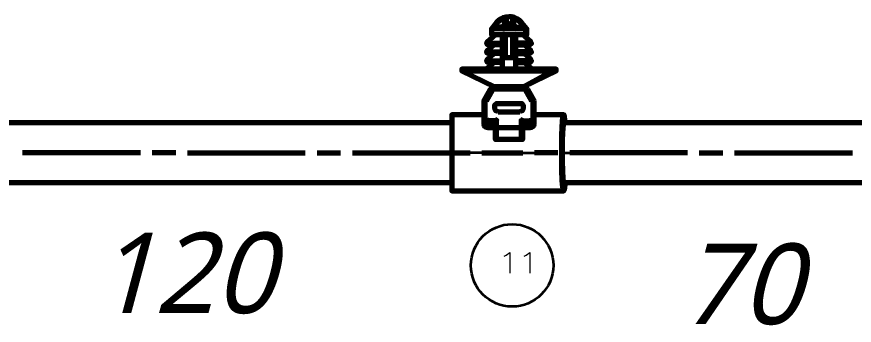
# Model space of a CAD drawing. Header units: millimetres. Extents: x 0 to 174, y 0 to 33.
# Drawn here: x 54.193 to 56.993, y 8.343 to 9.374 of the extents above; entities that cross this region are included whole.
import ezdxf

# ---------------------------------------------------------------- set-up
doc = ezdxf.new("R2010")
doc.units = ezdxf.units.MM
doc.layers.add('PDF_Geomertry', color=7, linetype='Continuous', true_color=0x405f80)
doc.layers.add('PDF_Text', color=7, linetype='Continuous')
doc.styles.add('PDF Lucida Handwriting Italic', font='')
doc.styles.get('PDF Lucida Handwriting Italic').set_extended_font_data('Lucida Handwriting', italic=True)

# ---------------------------------------------------------------- blocks, each defined once
blk = doc.blocks.new('SYM_11_047')
at = {"layer": 'PDF_Geomertry', "lineweight": 70}
for points in [[(-0.0417, 0.2503), (-0.059, 0.2294), (-0.059, 0.21), (0.0517, 0.21), (0.0589, 0.21), (0.0589, 0.2294), (0.0414, 0.2503), (0.0344, 0.2572), (0.0263, 0.2626), (0.0174, 0.2667), (0.0078, 0.269), (-0.0001, 0.2696), (-0.0099, 0.2688), (-0.0193, 0.2661), (-0.0282, 0.2618), (-0.0361, 0.256)], [(-0.0233, 0.2294), (-0.0225, 0.2296), (-0.0219, 0.2301), (-0.0208, 0.2317), (-0.0199, 0.2349), (-0.0194, 0.239), (-0.0136, 0.239), (-0.0142, 0.239), (-0.0194, 0.239), (-0.0201, 0.2336), (-0.0207, 0.2321), (-0.0217, 0.2304)]]:
    blk.add_lwpolyline(points, close=True, dxfattribs=at)
at = {"layer": 'PDF_Geomertry', "lineweight": 35}
for points in [[(-0.0407, 0.2503), (-0.0364, 0.2465), (-0.0353, 0.2478), (-0.0279, 0.2542), (-0.0194, 0.259), (-0.0194, 0.239), (-0.0428, 0.239), (-0.0364, 0.2465)], [(-0.0417, 0.2503), (-0.0407, 0.2503), (-0.0379, 0.2533), (-0.0303, 0.2596), (-0.0218, 0.2643), (-0.0217, 0.2642), (-0.0215, 0.2638), (-0.021, 0.2625), (-0.0194, 0.259)], [(-0.0087, 0.2643), (-0.009, 0.2653), (-0.0094, 0.2657), (-0.0103, 0.2663), (-0.0132, 0.2667), (-0.0178, 0.2658), (-0.0218, 0.2643)], [(-0.0136, 0.2465), (-0.0133, 0.2478), (-0.0122, 0.249), (-0.0087, 0.2503), (0.0085, 0.2503), (0.0085, 0.2643), (0.0089, 0.2656), (0.0096, 0.2661), (0.0115, 0.2665), (0.0171, 0.2658), (0.0174, 0.2656), (0.0176, 0.2647), (0.0172, 0.2604), (0.0192, 0.259), (0.0215, 0.2643), (0.0253, 0.2625), (0.0333, 0.2571), (0.0404, 0.2503), (0.0414, 0.2503)], [(0.0215, 0.2643), (0.0171, 0.2658), (0.0086, 0.2686), (-0.0001, 0.2696)], [(0.0404, 0.2503), (0.0361, 0.2465), (0.029, 0.2532), (0.0207, 0.2585), (0.0192, 0.259), (0.0192, 0.239), (0.0425, 0.239), (0.0361, 0.2465)], [(-0.0556, 0.2329), (-0.0428, 0.239), (-0.0428, 0.2294)], [(-0.0136, 0.239), (-0.0125, 0.2353), (-0.01, 0.2333), (-0.0085, 0.2329)], [(0.0553, 0.2329), (0.0425, 0.239), (0.0425, 0.2294)], [(0.0517, 0.21), (0.0517, 0.2294)], [(-0.0735, 0.1861), (-0.0214, 0.1861)], [(0.0732, 0.1861), (0.0211, 0.1861)], [(-0.0735, 0.1567), (-0.0214, 0.1567)], [(0.0732, 0.1567), (0.0211, 0.1567)], [(-0.0735, 0.1271), (-0.0214, 0.1271)], [(0.0732, 0.1271), (0.0211, 0.1271)], [(-0.0735, 0.0976), (-0.0214, 0.0976)], [(0.0732, 0.0976), (0.0211, 0.0976)], [(0.1383, 0.0942), (0.1383, 0.0885), (0.0432, 0.0369)], [(-0.055, 0.0238), (-0.0607, 0.0271), (-0.0617, 0.0276), (-0.0578, 0.0313), (-0.0532, 0.0324), (-0.0532, 0.0247), (0.0529, 0.0247), (0.0529, 0.0324), (0.0571, 0.0314), (0.0604, 0.0289), (0.0614, 0.0276), (0.0608, 0.0272), (0.0547, 0.0238)], [(-0.0506, 0.0369), (-0.0506, 0.0368), (-0.0532, 0.0365), (-0.0554, 0.0357), (-0.059, 0.0322)], [(0.0588, 0.0322), (0.0572, 0.0342), (0.0551, 0.0357), (0.0529, 0.0365), (0.0503, 0.0368), (0.0503, 0.0369)], [(-0.0756, -0.0771), (-0.0756, -0.0712), (-0.0756, -0.0125), (-0.0832, -0.0125)], [(-0.0819, -0.0076), (-0.0753, -0.0115), (-0.0756, -0.0125)], [(0.0817, -0.0076), (0.075, -0.0115), (0.0753, -0.0125)], [(0.0831, -0.0125), (0.0753, -0.0125), (0.0753, -0.0712), (0.0753, -0.0771), (0.0757, -0.0847)], [(-0.0378, -0.14), (-0.0378, -0.0732), (-0.0697, -0.0732), (-0.0675, -0.0771), (-0.0658, -0.0754), (-0.0697, -0.0732), (-0.0697, -0.0771), (-0.0756, -0.0771), (-0.076, -0.0847)], [(-0.0675, -0.0771), (-0.0635, -0.0842)], [(-0.0658, -0.0754), (-0.0587, -0.0796)], [(-0.0378, -0.0732), (-0.0456, -0.0906)], [(0.0375, -0.14), (0.0375, -0.0732), (0.0694, -0.0732), (0.0672, -0.0771), (0.0656, -0.0754), (0.0585, -0.0796)], [(0.0453, -0.0906), (0.0375, -0.0732)], [(0.0672, -0.0771), (0.0632, -0.0842)], [(0.0656, -0.0754), (0.0694, -0.0732), (0.0694, -0.0771), (0.0753, -0.0771), (0.0831, -0.0771)], [(0.0831, -0.0712), (0.0753, -0.0712)], [(-0.0693, -0.0847), (-0.076, -0.0847), (-0.0776, -0.0917), (-0.0779, -0.0924), (-0.0778, -0.0946), (-0.0771, -0.0957), (-0.0744, -0.0971), (-0.0736, -0.0971), (-0.0736, -0.1003)], [(-0.0736, -0.0971), (-0.0717, -0.0971), (-0.07, -0.0968), (-0.0681, -0.0956), (-0.0672, -0.0936), (-0.0676, -0.0917)], [(0.0733, -0.1003), (0.0733, -0.0971), (0.0714, -0.0971), (0.0697, -0.0968), (0.0678, -0.0956), (0.0669, -0.0936), (0.0674, -0.0917)], [(0.069, -0.0847), (0.0757, -0.0847), (0.0774, -0.0917), (0.0776, -0.0924), (0.0775, -0.0946), (0.0768, -0.0957), (0.0742, -0.0971), (0.0733, -0.0971)]]:
    blk.add_lwpolyline(points, dxfattribs=at)
at = {"layer": 'PDF_Geomertry', "lineweight": 70}
for points in [[(-0.0233, 0.2294), (-0.0196, 0.2301), (-0.0165, 0.2322), (-0.0144, 0.2354), (-0.0136, 0.239), (-0.0136, 0.2465), (-0.0136, 0.259), (-0.0139, 0.2601), (-0.0143, 0.2608), (-0.015, 0.2611), (-0.0154, 0.2611), (-0.0172, 0.2607), (-0.0194, 0.259)], [(-0.0197, 0.2294), (-0.016, 0.2297), (-0.0119, 0.2308), (-0.0085, 0.2329), (-0.0087, 0.2503), (-0.0087, 0.2643), (-0.0122, 0.2625), (-0.0133, 0.2608), (-0.0136, 0.259)], [(-0.0139, 0.2603), (-0.0135, 0.2608), (-0.0133, 0.2608)], [(0.0085, 0.2643), (0.0119, 0.2625), (0.0131, 0.2608), (0.0133, 0.259)], [(0.0172, 0.2604), (0.0151, 0.2611), (0.0144, 0.261), (0.0137, 0.2606), (0.0133, 0.259), (0.0133, 0.2465), (0.0133, 0.239), (0.0139, 0.239), (0.0192, 0.239), (0.0196, 0.2349), (0.0206, 0.2317), (0.0217, 0.2301), (0.0222, 0.2296), (0.0231, 0.2294), (0.0214, 0.2304), (0.0204, 0.2321), (0.0199, 0.2336), (0.0192, 0.239)], [(0.0133, 0.26), (0.0133, 0.2604), (0.0136, 0.2606), (0.0139, 0.2607)], [(0.0589, 0.2294), (0.0582, 0.2294), (0.0554, 0.2294), (0.0517, 0.2294), (0.0194, 0.2294), (0.0082, 0.2294), (-0.0085, 0.2294), (-0.0197, 0.2294), (-0.0557, 0.2294), (-0.0585, 0.2294), (-0.059, 0.2294)], [(-0.0407, 0.2503), (-0.0556, 0.2329), (-0.0567, 0.2308), (-0.0568, 0.2301), (-0.0567, 0.2299), (-0.0564, 0.2294), (-0.0557, 0.2294)], [(0.0194, 0.2294), (0.014, 0.2301), (0.0083, 0.2329), (0.0085, 0.2503), (0.0119, 0.249), (0.0131, 0.2478), (0.0133, 0.2465)], [(0.0083, 0.2329), (0.0096, 0.2332), (0.0111, 0.234), (0.0124, 0.2356), (0.0132, 0.2372), (0.0133, 0.239), (0.0142, 0.2354), (0.0163, 0.2322), (0.0193, 0.2301), (0.0231, 0.2294)], [(0.0404, 0.2503), (0.0553, 0.2329), (0.0564, 0.2308), (0.0565, 0.2301), (0.0564, 0.2297), (0.056, 0.2294), (0.0554, 0.2294)], [(-0.0215, 0.1758), (-0.0697, 0.1758), (-0.0747, 0.1788), (-0.0735, 0.1861), (-0.0449, 0.21)], [(-0.0214, 0.1758), (-0.0214, 0.1831), (-0.0214, 0.1861), (-0.0214, 0.21)], [(0.0115, 0.21), (0.0115, 0.1328), (-0.0118, 0.1328), (-0.0118, 0.21)], [(0.0211, 0.21), (0.0211, 0.1861), (0.0211, 0.1794), (0.0211, 0.1769), (0.0211, 0.1758), (0.0211, 0.176)], [(0.0214, 0.1758), (0.0694, 0.1758), (0.0751, 0.1807), (0.0732, 0.1861), (0.0446, 0.21)], [(-0.0215, 0.1464), (-0.0697, 0.1464), (-0.0747, 0.1492), (-0.0735, 0.1567), (-0.0506, 0.1758)], [(-0.0214, 0.1464), (-0.0214, 0.1464), (-0.0214, 0.1464), (-0.0214, 0.1538), (-0.0214, 0.1567), (-0.0214, 0.1761)], [(0.0211, 0.1758), (0.0211, 0.1567), (0.0211, 0.15), (0.0211, 0.1475), (0.0211, 0.1464), (0.0211, 0.1465)], [(0.0214, 0.1464), (0.0694, 0.1464), (0.0751, 0.1513), (0.0732, 0.1567), (0.0503, 0.1758)], [(-0.0215, 0.1169), (-0.0697, 0.1169), (-0.0747, 0.1197), (-0.0735, 0.1271), (-0.0506, 0.1464)], [(-0.0214, 0.1169), (-0.0214, 0.1169), (-0.0214, 0.1169), (-0.0214, 0.1243), (-0.0214, 0.1271), (-0.0214, 0.1465)], [(0.0211, 0.1464), (0.0211, 0.1271), (0.0211, 0.1206), (0.0211, 0.1179), (0.0211, 0.1174), (0.0211, 0.1171), (0.0211, 0.1169), (0.0211, 0.1169), (0.0211, 0.1169), (0.0211, 0.1169), (0.0211, 0.0976)], [(0.0214, 0.1169), (0.0694, 0.1169), (0.0751, 0.1218), (0.0732, 0.1271), (0.0503, 0.1464)], [(-0.0754, 0.0942), (-0.0735, 0.0976), (-0.0506, 0.1169)], [(-0.0214, 0.0976), (-0.0214, 0.1171)], [(0.0751, 0.0942), (0.0732, 0.0976), (0.0503, 0.1169)], [(0.0492, 0.0369), (0.1576, 0.0885), (0.1576, 0.0942), (0.1383, 0.0942), (-0.1579, 0.0942), (-0.1579, 0.0885), (-0.0494, 0.0369)], [(-0.1579, 0.0885), (0.1383, 0.0885), (0.1576, 0.0885)], [(-0.0635, -0.084), (-0.0693, -0.0847), (-0.0676, -0.0917), (-0.0628, -0.0911), (-0.0622, -0.0908), (-0.0621, -0.0908), (-0.0619, -0.0907), (-0.0619, -0.0906), (-0.0628, -0.0946), (-0.0653, -0.0978), (-0.0682, -0.0996), (-0.0717, -0.1003), (-0.0722, -0.1003), (-0.0736, -0.1003), (-0.0768, -0.0997), (-0.0796, -0.0982), (-0.0824, -0.0947), (-0.0832, -0.0906), (-0.0832, -0.0832), (-0.0832, -0.0771), (-0.0832, -0.0712), (-0.0832, -0.0218), (-0.0832, -0.0125), (-0.0819, -0.0076), (-0.0617, 0.0276), (-0.059, 0.0322), (-0.0585, 0.0331), (-0.0506, 0.0369), (0.0503, 0.0369), (0.0514, 0.0369), (0.0588, 0.0322), (0.0614, 0.0276), (0.0817, -0.0076), (0.0829, -0.0125)], [(-0.0753, -0.0115), (-0.055, 0.0238), (-0.0543, 0.0243), (-0.0532, 0.0247)], [(0.0529, 0.0247), (0.0538, 0.0246), (0.0547, 0.0238), (0.075, -0.0115)], [(-0.036, -0.0481), (-0.044, -0.0447), (-0.0475, -0.0364), (-0.0475, -0.0257), (-0.0474, -0.0249), (-0.0417, -0.02), (0.0414, -0.02), (0.0424, -0.02), (0.0472, -0.0257), (0.0472, -0.0364), (0.044, -0.0444), (0.0357, -0.0481)], [(0.0831, -0.0125), (0.0831, -0.0218), (0.0831, -0.0712), (0.0831, -0.0771), (0.0831, -0.0832)], [(-0.036, -0.0479), (0.0357, -0.0479)], [(-0.0756, -0.0712), (-0.0832, -0.0712), (-0.0832, -0.0771), (-0.0756, -0.0771)], [(-0.0832, -0.0832), (-0.0832, -0.0833), (-0.0832, -0.0835), (-0.0829, -0.0836), (-0.0822, -0.0839), (-0.076, -0.0847)], [(-0.0675, -0.0771), (-0.0697, -0.0771), (-0.0693, -0.0847)], [(0.0714, -0.1003), (0.0678, -0.0996), (0.0646, -0.0975), (0.0625, -0.0942), (0.0617, -0.0906), (0.0617, -0.0867), (0.0632, -0.084), (0.0613, -0.0814), (0.0585, -0.0796), (0.0561, -0.0808), (0.056, -0.0808), (0.056, -0.081), (0.0589, -0.0817), (0.061, -0.0839), (0.0617, -0.0867), (0.061, -0.0837), (0.0589, -0.0817), (0.056, -0.081), (0.055, -0.081), (0.0513, -0.0817), (0.0482, -0.0837), (0.046, -0.0869), (0.0453, -0.0906), (0.0453, -0.14), (0.0375, -0.14), (-0.0378, -0.14), (-0.0456, -0.14), (-0.0456, -0.0906), (-0.0468, -0.0857), (-0.0504, -0.0822), (-0.0553, -0.081), (-0.0562, -0.081), (-0.059, -0.0817), (-0.0612, -0.0837), (-0.0619, -0.0867), (-0.0612, -0.0839), (-0.059, -0.0817), (-0.0562, -0.081), (-0.0587, -0.0796), (-0.0615, -0.0814), (-0.0635, -0.084), (-0.0621, -0.0865), (-0.0621, -0.0867), (-0.0619, -0.0867), (-0.0619, -0.0906)], [(-0.0378, -0.0732), (-0.0553, -0.081)], [(0.055, -0.081), (0.0375, -0.0732)], [(0.0672, -0.0771), (0.0694, -0.0771), (0.069, -0.0847)], [(0.0757, -0.0847), (0.0819, -0.0839), (0.0826, -0.0836), (0.0829, -0.0835), (0.0829, -0.0833), (0.0831, -0.0832), (0.0831, -0.0906)], [(-0.0832, -0.0906), (-0.0832, -0.0907), (-0.0832, -0.0908), (-0.0831, -0.0908), (-0.0825, -0.0911), (-0.0776, -0.0917)], [(-0.0717, -0.1003), (-0.0717, -0.0971)], [(0.0617, -0.0906), (0.0618, -0.0907), (0.0618, -0.0908), (0.0619, -0.0908), (0.0625, -0.0911), (0.0674, -0.0917), (0.069, -0.0847), (0.0632, -0.084)], [(0.0774, -0.0917), (0.0822, -0.0911), (0.0828, -0.0908), (0.0829, -0.0908), (0.0829, -0.0907), (0.0831, -0.0906), (0.0818, -0.0951), (0.0788, -0.0986), (0.0751, -0.1), (0.0733, -0.1003), (0.0719, -0.1003), (0.0714, -0.1003), (0.0714, -0.0971)]]:
    blk.add_lwpolyline(points, dxfattribs=at)
at = {"layer": 'PDF_Geomertry', "lineweight": 35}
blk.add_lwpolyline([(0.0529, 0.0324), (0.0503, 0.0368), (-0.0506, 0.0368), (-0.0532, 0.0324)], close=True, dxfattribs=at)

msp = doc.modelspace()

# ---------------------------------------------------------------- linework, layer by layer
at = {"layer": 'PDF_Geomertry', "lineweight": 70}
for points in [[(55.756, 9.0464), (55.6482, 9.0464), (55.6482, 9.0464), (55.6482, 9.0463), (55.6482, 9.046), (55.6482, 9.0426), (55.6481, 9.0215), (55.6481, 8.9382), (55.6482, 8.7936), (55.6482, 8.7922), (55.839, 8.7922), (56.0219, 8.7922)], [(56.0263, 8.8197), (56.0256, 8.8121), (56.0235, 8.7957), (56.0226, 8.7929), (56.0222, 8.7924), (56.0221, 8.7922), (56.0219, 8.7922), (56.0218, 8.7922), (56.0218, 8.7922), (56.0215, 8.7924), (56.0211, 8.7929), (56.0207, 8.7944), (56.0189, 8.8058), (56.0172, 8.8261), (56.0158, 8.8599), (56.0151, 8.9003), (56.0158, 8.9788), (56.0182, 9.0256), (56.0203, 9.0426), (56.0211, 9.0454), (56.0215, 9.0461), (56.0217, 9.0463), (56.0218, 9.0463), (56.0219, 9.0464), (55.9222, 9.0464)], [(56.0263, 9.0188), (56.0242, 9.0393), (56.0231, 9.0446), (56.0219, 9.0464)], [(55.6481, 9.0188), (53.7229, 9.0188), (53.7229, 9.0188), (53.7229, 9.0188), (53.7229, 9.0183), (53.7229, 9.0146), (53.7228, 8.9964), (53.7228, 8.9293), (53.7229, 8.8203), (53.7229, 8.8197), (55.6481, 8.8197)]]:
    msp.add_lwpolyline(points, dxfattribs=at)
msp.add_lwpolyline([(57.1033, 9.0188), (56.0219, 9.0188), (56.0218, 9.0188), (56.0217, 9.0188), (56.0215, 9.0185), (56.0208, 9.0167), (56.019, 9.0035), (56.0171, 8.9625), (56.0168, 8.8921), (56.0176, 8.8589), (56.0192, 8.834), (56.0204, 8.8233), (56.0219, 8.8197), (57.1903, 8.8197, -0.05087), (57.1882, 9.0114)], format="xyb", dxfattribs=at)
at = {"layer": 'PDF_Geomertry', "color": 3, "lineweight": 70}
for points in [[(55.7675, 9.0038), (55.9106, 9.0038)], [(54.6068, 8.9193), (54.2131, 8.9193)], [(54.7249, 8.9193), (54.6461, 8.9193)], [(54.7643, 8.9193), (55.1579, 8.9193)], [(55.1974, 8.9193), (55.2761, 8.9193)], [(55.3154, 8.9193), (55.7092, 8.9193)], [(55.7485, 8.9193), (55.8272, 8.9193), (55.839, 8.9193), (55.8847, 8.9193)], [(56.0028, 8.9193), (55.9242, 8.9193)], [(56.436, 8.9193), (56.0422, 8.9193)], [(56.4753, 8.9193), (56.554, 8.9193)], [(56.5933, 8.9193), (56.9871, 8.9193)]]:
    msp.add_lwpolyline(points, dxfattribs=at)
at = {"layer": 'PDF_Geomertry', "color": 18, "lineweight": 35, "true_color": 0x260000}
for points in [[(54.6068, 8.9193), (54.2131, 8.9193)], [(54.7249, 8.9193), (54.6461, 8.9193)], [(54.7643, 8.9193), (55.1579, 8.9193)], [(55.1974, 8.9193), (55.2761, 8.9193)], [(55.3154, 8.9193), (55.7092, 8.9193)], [(55.6649, 8.9193), (55.5199, 8.9193)], [(55.8517, 8.9193), (55.6975, 8.9193)], [(55.8847, 8.9193), (55.7004, 8.9193)], [(55.7829, 8.9193), (55.7042, 8.9193)], [(55.7485, 8.9193), (55.8272, 8.9193)], [(55.8224, 8.9193), (55.9674, 8.9193)], [(55.8667, 8.9193), (55.9672, 8.9193)], [(55.8911, 8.9193), (55.9699, 8.9193)], [(56.0028, 8.9193), (55.9242, 8.9193)], [(56.0092, 8.9193), (56.1635, 8.9193)], [(56.436, 8.9193), (56.0422, 8.9193)], [(56.4753, 8.9193), (56.554, 8.9193)], [(56.5933, 8.9193), (56.9871, 8.9193)]]:
    msp.add_lwpolyline(points, dxfattribs=at)
at = {"layer": 'PDF_Geomertry', "color": 18, "lineweight": 13, "true_color": 0x260000}
for points in [[(55.8233, 8.5732), (55.83, 8.5765), (55.8422, 8.5854), (55.8422, 8.5165)], [(55.89, 8.5732), (55.8967, 8.5765), (55.9089, 8.5854), (55.9089, 8.5165)]]:
    msp.add_lwpolyline(points, dxfattribs=at)
at = {"layer": 'PDF_Geomertry', "color": 18, "lineweight": 35, "true_color": 0x260000}
msp.add_circle((55.8495, 8.5428), 0.1378, dxfattribs=at)

# ---------------------------------------------------------------- block references
msp.add_blockref('SYM_11_047', (55.8392, 9.104))

# ---------------------------------------------------------------- texts
at = {"layer": 'PDF_Text', "char_height": 0.26906, "attachment_point": 7, "style": 'PDF Lucida Handwriting Italic'}
for s, insert in [('120', (54.4517, 8.3797)), ('70', (56.4144, 8.3428))]:
    msp.add_mtext(s, dxfattribs=dict(at, insert=insert))

doc.saveas('drawing.dxf')
